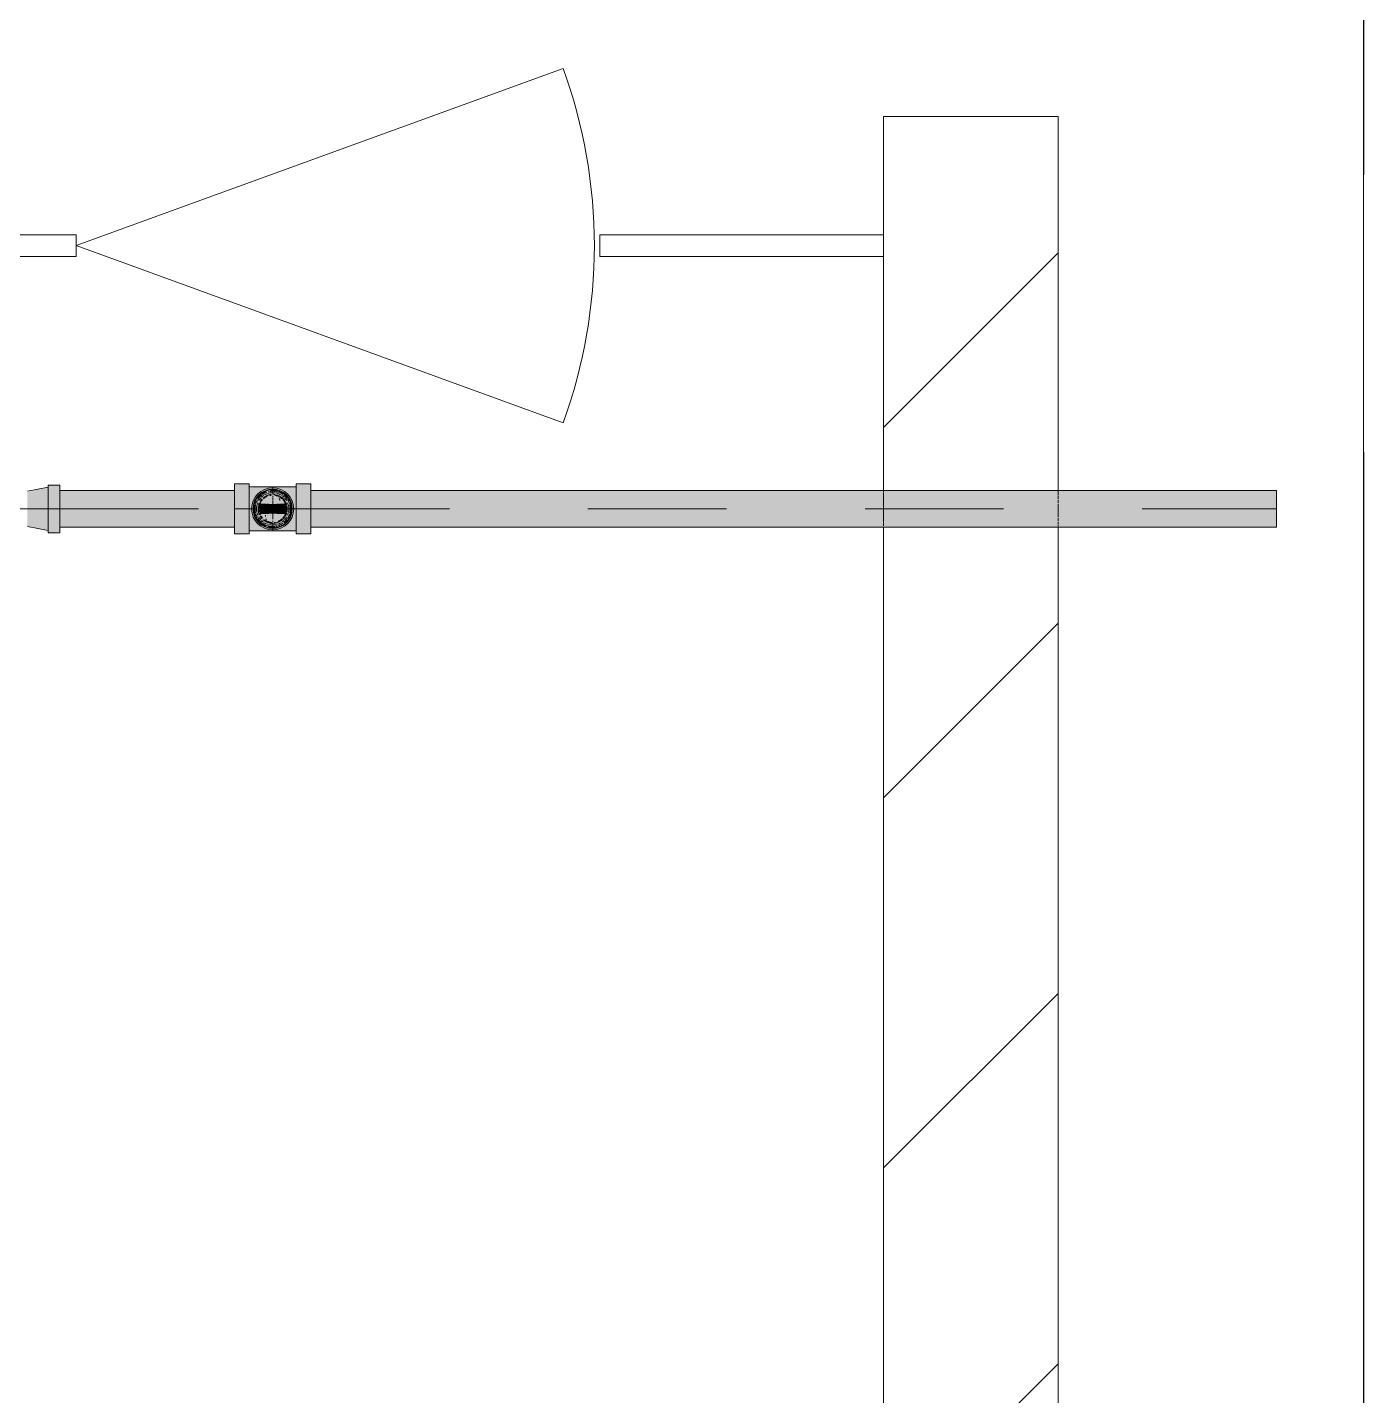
# Model space of a CAD drawing. Header units: millimetres. Extents: x -4000 to 187956, y -58990 to 162485.
# Drawn here: x 86469 to 88000, y 133434 to 135002 of the extents above; entities that cross this region are included whole.
import ezdxf

# ---------------------------------------------------------------- set-up
doc = ezdxf.new("R2010")
doc.units = ezdxf.units.MM
for name, pattern in [('Dash 1_16_', [317.5, 158.75, -158.75]), ('Grid Line', [2222.5, 1270, -317.5, 317.5, -317.5]), ('Grid Line 12_5mm', [2150, 1250, -300, 300, -300])]:
    doc.linetypes.add(name, pattern=pattern)
for name, color, linetype, lineweight in [('A-DOOR', 31, 'Continuous', 13), ('A-WALL', 113, 'Continuous', 13), ('A-WALL-PATT', 111, 'Continuous', 13), ('F-SPRN', 3, 'Continuous', 9), ('P-PIPE', 3, 'Continuous', 9), ('P-PIPE-CNTR', 3, 'Continuous', 9), ('S-GRID', 1, 'Continuous', 30)]:
    doc.layers.add(name, color=color, linetype=linetype, lineweight=lineweight)

# ---------------------------------------------------------------- blocks, each defined once
blk = doc.blocks.new('cua wc - 600 x 2000mm-535089-FFS - TANG 1')
at = {"layer": 'A-DOOR', "color": 5, "lineweight": 15}
for q in [(-100.3, 203), (-100.3, -203)]:
    blk.add_line((457.5, 0), q, dxfattribs=at)
blk.add_arc((457.5, 0), 593.6, 160, 200, dxfattribs=at)
blk = doc.blocks.new('CMF2_NHAXUONG_A_rvt-1-FFS - TANG 1')
at = {"layer": 'A-WALL-PATT', "lineweight": 9}
h = blk.add_hatch(dxfattribs=at)
h.set_pattern_fill('FP_12', color=250, style=0, pattern_type=2)
h.set_pattern_definition([(45, (0, 0), (-212.13203, 212.13203), [])])
h.paths.add_polyline_path([(87450, 132202.1), (87650, 132202.1), (87650, 134899.6), (87450, 134899.6), (87450, 132740.2)])
at = {"layer": 'A-WALL', "color": 50, "lineweight": 15}
for p, q in [((87450, 134899.6), (87450, 134471.2)), ((87650, 134899.6), (87450, 134899.6)), ((87650, 134471.2), (87650, 134899.6)), ((86300, 134764.2), (86525, 134764.2)), ((86525, 134739.2), (86525, 134764.2)), ((87125, 134764.2), (87450, 134764.2)), ((87125, 134764.2), (87125, 134739.2)), ((86525, 134739.2), (86300, 134739.2)), ((87450, 134739.2), (87125, 134739.2)), ((87450, 134429), (87450, 132202.1)), ((87650, 132202.1), (87650, 134429))]:
    blk.add_line(p, q, dxfattribs=at)
at = {"layer": 'A-WALL', "color": 35, "lineweight": 15}
for p, q in [((87450, 134899.6), (87450, 134764.2)), ((87450, 134899.6), (87650, 134899.6)), ((87650, 134471.2), (87650, 134899.6)), ((86525, 134764.2), (86300, 134764.2)), ((86525, 134764.2), (86525, 134739.2)), ((87450, 134764.2), (87125, 134764.2)), ((87125, 134739.2), (87125, 134764.2)), ((87450, 134739.2), (87450, 134764.2)), ((86300, 134739.2), (86525, 134739.2)), ((87125, 134739.2), (87450, 134739.2)), ((87450, 134739.2), (87450, 134471.2)), ((87450, 134429), (87450, 132202.1)), ((87650, 132202.1), (87650, 134429))]:
    blk.add_line(p, q, dxfattribs=at)
at = {"layer": 'A-WALL', "color": 53, "lineweight": 15}
blk.add_line((87450, 134764.2), (87450, 134739.2), dxfattribs=at)
blk.add_line((87450, 134764.2), (87450, 134739.2), dxfattribs=at)
at = {"layer": 'A-WALL', "color": 14, "lineweight": 15}
for p, q in [((87450, 134470.5), (87450, 134469.2)), ((87450, 134468.3), (87450, 134430.6)), ((87650, 134468.8), (87650, 134470.5)), ((87650, 134465.8), (87650, 134468.3)), ((87650, 134461.6), (87650, 134465)), ((87650, 134456.7), (87650, 134460.6)), ((87650, 134440.7), (87650, 134455.5)), ((87650, 134436.2), (87650, 134439.5)), ((87650, 134432.6), (87650, 134435.2)), ((87650, 134430.2), (87650, 134431.8))]:
    blk.add_line(p, q, dxfattribs=at)
at = {"layer": 'A-WALL', "color": 15, "lineweight": 15}
for p, q in [((87450, 134470.5), (87450, 134469.2)), ((87450, 134468.3), (87450, 134430.6)), ((87650, 134468.8), (87650, 134470.5)), ((87650, 134465.8), (87650, 134468.3)), ((87650, 134461.6), (87650, 134465)), ((87650, 134456.7), (87650, 134460.6)), ((87650, 134440.7), (87650, 134455.5)), ((87650, 134436.2), (87650, 134439.5)), ((87650, 134432.6), (87650, 134435.2)), ((87650, 134430.2), (87650, 134431.8))]:
    blk.add_line(p, q, dxfattribs=at)
at = {"layer": 'S-GRID', "linetype": 'Grid Line 12_5mm', "lineweight": 9}
blk.add_line((88000, 161185.2), (88000, -16487.4), dxfattribs=at)
at = {"layer": 'A-DOOR', "color": 250, "lineweight": 9, "rotation": 180}
blk.add_blockref('cua wc - 600 x 2000mm-535089-FFS - TANG 1', (86982.5, 134751.7), dxfattribs=at)
blk = doc.blocks.new('Sprinkler_Up - DN20-V561-FFS - TANG 1')
at = {"layer": 'F-SPRN', "transparency": 33554534}
for points in [[(-13.5, 0), (-3.9, 0.7), (-1.7, 2.9), (-1.2, 3.5), (-0.6, 4), (0.6, 4), (1.2, 3.5), (1.7, 2.9), (4.6, 0), (22.2, 0), (18, 13.1), (6.9, 21.2), (-6.9, 21.2), (-18, 13.1), (-22.2, 0)], [(0, -16.7), (4.3, -16.1), (11.8, -11.8), (16.1, -4.3), (16.1, 4.3), (11.8, 11.8), (8.3, 14.4), (0, 16.7), (-4.3, 16.1), (-11.8, 11.8), (-16.1, 4.3), (-16.1, -4.3), (-11.8, -11.8), (-8.3, -14.4)], [(0, -21.2), (6.9, -21.2), (18, -13.1), (22.2, 0), (3.9, -0.7), (1.7, -2.9), (1.2, -3.5), (0.6, -4), (-0.6, -4), (-1.2, -3.5), (-1.7, -2.9), (-4.6, 0), (-22.2, 0), (-18, -13.1), (-6.9, -21.2)], [(0, -15.6), (7.8, -13.5), (13.5, -7.8), (15.1, -4), (15.1, 4), (13.5, 7.8), (7.8, 13.5), (0, 15.6), (-7.8, 13.5), (-11, 11), (-15.1, 4), (-15.1, -4), (-11, -11), (-7.8, -13.5)], [(-10.9, -5.5), (-10.9, 5.4), (-14.5, 5.4), (-14.5, -5.5)], [(-7.7, -5.5), (-7.7, 5.4), (-10.9, 5.4), (-10.9, -5.5)], [(0, -5.5), (0, 5.4), (-7.7, 5.4), (-7.7, -5.5)], [(0, 0), (5.7, 0), (2.9, 4.9), (-2.9, 4.9), (-5.7, 0)], [(2.9, -4.9), (5.7, 0), (-5.7, 0), (-2.9, -4.9)], [(0, 0), (4.6, 0), (0, 4.6), (-4.6, 0)], [(0, -4.6), (4.6, 0), (-4.6, 0)], [(0, -2.6), (1.3, 0), (-1.8, 0)], [(-1.3, 0), (1.8, 0), (0, 2.6)], [(7.7, -5.5), (7.7, 5.4), (0, 5.4), (0, -5.5)], [(10.9, -5.5), (10.9, 5.4), (7.7, 5.4), (7.7, -5.5)], [(14.5, -5.5), (14.5, 5.4), (10.9, 5.4), (10.9, -5.5)]]:
    blk.add_hatch(color=1, dxfattribs=at).paths.add_polyline_path(points)
at = {"layer": 'F-SPRN', "color": 1}
for p, q in [((-11.5, 5.4), (-14.5, 5.4)), ((-14.5, 5.4), (-11.3, 5.4)), ((-14.5, 5.4), (-14.5, 3.7)), ((-14.5, 3.3), (-14.5, 0)), ((-11.5, 5.4), (-11.5, 4)), ((-10.9, 1.9), (-10.9, 3.6)), ((-10.8, 5.4), (-8, 5.4)), ((-8.1, 5.4), (-10.8, 5.4)), ((-8.1, 5.4), (-8.1, 2.8)), ((-8.1, 2.5), (-8.1, 0.7)), ((-7.7, 4.8), (-7.7, 2.7)), ((-7.7, 4.8), (-7.7, 2.7)), ((-7.7, 2.1), (-7.7, 0.5)), ((-7.7, 2.1), (-7.7, 0.5)), ((-6.7, 5.4), (-4.7, 5.4)), ((-5.8, 3.8), (-5.8, 2.2)), ((-2.1, 0), (-2.1, 0)), ((-2.1, 0), (-2.1, -0.1)), ((-0.5, 2), (-0.6, 2)), ((-0.6, 2), (-0.6, 2)), ((0, 2.1), (-0.1, 2.1)), ((2.1, 0), (2.1, 0.1)), ((2.1, 0), (2.1, 0)), ((4.7, 5.4), (6.5, 5.4)), ((7.7, 5.4), (10.8, 5.4)), ((7.7, 5.2), (7.7, 2.7)), ((7.7, 5.2), (7.7, 2.7)), ((7.7, 2.3), (7.7, 0.5)), ((7.7, 2.3), (7.7, 0.5)), ((10.8, 5.4), (8.1, 5.4)), ((8.1, 5.4), (8.1, 2.8)), ((8.1, 2.5), (8.1, 0.4)), ((10.9, 5.4), (14.5, 5.4)), ((10.9, 3.6), (10.9, 0.2)), ((14.5, 5.4), (11.5, 5.4)), ((11.5, 5.4), (11.5, 4)), ((11.5, 3), (11.5, 0.2)), ((14.5, 5.4), (14.5, -5.5)), ((-14.5, -1.3), (-14.5, -3.7)), ((-11.1, -5.5), (-14.5, -5.5)), ((-14.5, -5.5), (-11.5, -5.5)), ((-10.9, -2.6), (-10.9, -1.3)), ((-10.8, -5.5), (-8.1, -5.5)), ((-7.8, -5.5), (-10.8, -5.5)), ((-8.1, -4.2), (-8.1, -5.5)), ((-7.7, -2.7), (-7.7, -4)), ((-7.7, -2.7), (-7.7, -4)), ((-7, -5.5), (-5.8, -5.5)), ((-4.8, -5.5), (-7, -5.5)), ((-5.8, -2.3), (-5.8, -3.8)), ((-2.1, -0.3), (-2, -0.4)), ((-2, -0.4), (-2, -0.5)), ((-2, -0.5), (-2, -0.6)), ((-2, -0.6), (-2, -0.7)), ((-2, -0.7), (-1.9, -0.7)), ((-1.9, -0.7), (-1.9, -0.8)), ((-1.9, -0.8), (-1.9, -0.9)), ((-1.9, -0.9), (-1.8, -1)), ((-1.8, -1), (-1.8, -1.1)), ((-1.8, -1), (-1.8, -1)), ((-1.8, -1.1), (-1.7, -1.2)), ((-1.7, -1.2), (-1.6, -1.3)), ((-1.7, -1.2), (-1.7, -1.2)), ((-1.6, -1.3), (-1.6, -1.4)), ((-1.6, -1.4), (-1.5, -1.4)), ((-1.5, -1.4), (-1.4, -1.5)), ((-1.4, -1.5), (-1.3, -1.6)), ((-1.4, -1.5), (-1.4, -1.5)), ((-1.3, -1.6), (-1.3, -1.7)), ((-1.3, -1.7), (-1.2, -1.7)), ((-1.2, -1.7), (-1.1, -1.7)), ((-1.1, -1.7), (-1.1, -1.8)), ((-1.1, -1.8), (-1, -1.8)), ((-1, -1.8), (-0.9, -1.9)), ((-0.9, -1.9), (-0.8, -1.9)), ((-0.8, -1.9), (-0.7, -2)), ((-0.8, -1.9), (-0.8, -1.9)), ((-0.7, -2), (-0.6, -2)), ((-0.6, -2), (-0.5, -2)), ((-0.5, -2), (-0.4, -2)), ((-0.4, -2), (-0.3, -2.1)), ((-0.4, -2), (-0.4, -2)), ((-0.3, -2.1), (-0.2, -2.1)), ((-0.2, -2.1), (-0.1, -2.1)), ((-0.1, -2.1), (0, -2.1)), ((0, -2.1), (0.1, -2.1)), ((0.1, -2.1), (0.2, -2.1)), ((0.1, -2.1), (0.1, -2.1)), ((0.2, -2.1), (0.3, -2.1)), ((0.3, -2.1), (0.4, -2)), ((0.4, -2), (0.5, -2)), ((0.5, -2), (0.6, -2)), ((0.6, -2), (0.7, -2)), ((0.6, -2), (0.6, -2)), ((0.7, -2), (0.8, -1.9)), ((0.8, -1.9), (0.9, -1.9)), ((0.9, -1.9), (1, -1.8)), ((0.9, -1.9), (0.9, -1.9)), ((1, -1.8), (1.1, -1.8)), ((1.1, -1.8), (1.2, -1.7)), ((1.2, -1.7), (1.3, -1.6)), ((1.2, -1.7), (1.2, -1.7)), ((1.3, -1.6), (1.4, -1.6)), ((1.4, -1.5), (1.5, -1.5)), ((1.4, -1.6), (1.4, -1.5)), ((1.5, -1.4), (1.6, -1.3)), ((1.5, -1.5), (1.5, -1.4)), ((1.6, -1.3), (1.7, -1.2)), ((1.6, -1.3), (1.6, -1.3)), ((1.7, -1.1), (1.8, -1.1)), ((1.7, -1.2), (1.7, -1.1)), ((1.8, -1), (1.9, -0.9)), ((1.8, -1.1), (1.8, -1)), ((1.9, -0.8), (2, -0.7)), ((1.9, -0.8), (1.9, -0.8)), ((1.9, -0.9), (1.9, -0.8)), ((2, -0.4), (2.1, -0.3)), ((2, -0.5), (2, -0.4)), ((2, -0.5), (2, -0.5)), ((2, -0.6), (2, -0.5)), ((2, -0.7), (2, -0.6)), ((2.1, -0.1), (2.1, 0)), ((2.1, -0.2), (2.1, -0.1)), ((2.1, -0.3), (2.1, -0.2)), ((7, -5.5), (4.8, -5.5)), ((5.8, -2.2), (5.8, -3.8)), ((5.8, -5.5), (7, -5.5)), ((7.7, -0.5), (7.7, -2.3)), ((7.7, -0.5), (7.7, -2.3)), ((7.7, -2.7), (7.7, -5.4)), ((7.7, -2.7), (7.7, -5.4)), ((10.8, -5.5), (7.7, -5.5)), ((8.1, -0.4), (8.1, -2.5)), ((8.1, -2.8), (8.1, -5.5)), ((8.1, -5.5), (10.8, -5.5)), ((10.9, -0.2), (10.9, -3.6)), ((14.5, -5.5), (10.9, -5.5)), ((11.5, -0.2), (11.5, -3)), ((11.5, -4), (11.5, -5.5)), ((11.5, -5.5), (14.5, -5.5))]:
    blk.add_line(p, q, dxfattribs=at)
at = {"layer": 'F-SPRN', "color": 1, "flags": 128}
for points in [[(-0.6, 2), (-0.7, 2), (-0.8, 1.9), (-0.9, 1.9), (-0.9, 1.9), (-1, 1.8), (-1.1, 1.8), (-1.2, 1.7), (-1.2, 1.7), (-1.3, 1.6), (-1.4, 1.6), (-1.4, 1.5), (-1.5, 1.5), (-1.5, 1.4), (-1.6, 1.3), (-1.6, 1.3), (-1.7, 1.2), (-1.7, 1.1), (-1.8, 1.1), (-1.8, 1), (-1.9, 0.9), (-1.9, 0.8), (-1.9, 0.8), (-2, 0.7), (-2, 0.6), (-2, 0.5), (-2, 0.5), (-2, 0.4), (-2.1, 0.3), (-2.1, 0.2), (-2.1, 0.1), (-2.1, 0)], [(-0.1, 2.1), (-0.1, 2.1), (-0.2, 2.1), (-0.3, 2.1), (-0.4, 2), (-0.5, 2)], [(0.8, 1.9), (0.8, 1.9), (0.7, 2), (0.6, 2), (0.5, 2), (0.4, 2), (0.4, 2), (0.3, 2.1), (0.2, 2.1), (0.1, 2.1), (0, 2.1)], [(1.3, 1.6), (1.3, 1.7), (1.2, 1.7), (1.1, 1.7), (1.1, 1.8), (1, 1.8), (0.9, 1.9), (0.8, 1.9)], [(1.8, 1.1), (1.7, 1.2), (1.7, 1.2), (1.6, 1.3), (1.6, 1.4), (1.5, 1.4), (1.4, 1.5), (1.4, 1.5), (1.3, 1.6)], [(2.1, 0.1), (2.1, 0.2), (2.1, 0.2), (2.1, 0.3), (2, 0.4), (2, 0.5), (2, 0.6), (2, 0.7), (1.9, 0.7), (1.9, 0.8), (1.9, 0.9), (1.8, 1), (1.8, 1), (1.8, 1.1)], [(-2.1, -0.1), (-2.1, -0.2), (-2.1, -0.2), (-2.1, -0.3)]]:
    blk.add_lwpolyline(points, dxfattribs=at)
at = {"layer": 'F-SPRN', "color": 1}
for radius, start, end in [(22.2, 360, 180), (21.9, 126.6942, 143.2701), (21.9, 108.2621, 125.7507), (16.7, 106.5995, 120), (16.7, 106.5995, 120), (21.9, 99.348, 107.901), (16.7, 96.4143, 105), (16.7, 96.4143, 105), (21.9, 90.145, 98.8503), (16.7, 83.0684, 90), (16.7, 83.0684, 90), (21.9, 72.5583, 89.4624), (16.7, 60, 75), (16.7, 60, 75), (21.9, 54.2493, 71.7379), (21.9, 36.7299, 53.3058), (21.9, 165.6773, 179.2615), (21.9, 144.7698, 164.8151), (16.7, 167.6802, 180), (16.7, 167.6802, 180), (16.7, 155.3879, 164.9693), (16.7, 155.3879, 164.9693), (15.6, 166.4265, 180), (15.6, 166.4265, 180), (15.6, 150.9409, 165), (15.6, 159.6139, 165), (16.7, 136.7213, 149.931), (16.7, 136.7213, 149.931), (15.6, 150.9409, 156.3845), (15.6, 138.4214, 150), (15.6, 138.4214, 150), (16.7, 121.4181, 130.5751), (16.7, 121.4181, 130.5751), (15.6, 120.5262, 133.2078), (15.6, 120.5262, 133.2078), (15.6, 114.4363, 119.9813), (15.6, 114.4363, 119.9813), (4.63, 155.7832, 180), (4.63, 155.7832, 180), (4.63, 109.0192, 138.2703), (4.63, 109.0192, 138.2703), (15.6, 95.5762, 100.6843), (15.6, 95.5762, 100.6843), (2.56, 109.0192, 168.8278), (2.56, 109.0192, 168.8278), (2.04, 109.0192, 180), (4.63, 17.9592, 90), (4.63, 17.9592, 90), (3.81, 57.0577, 90), (2.56, 14.5599, 90), (2.56, 14.5599, 90), (2.04, 10.4703, 90), (15.6, 75.573, 80.5892), (15.6, 75.573, 80.5892), (3.81, 16.1605, 43.8358), (15.6, 67.5614, 74.5481), (15.6, 67.5614, 74.5481), (15.6, 60.0187, 65.5637), (15.6, 60.0187, 65.5637), (15.6, 46.7922, 60), (15.6, 46.7922, 60), (16.7, 49.4249, 58.5819), (16.7, 49.4249, 58.5819), (15.6, 30, 41.5786), (15.6, 30, 41.5786), (16.7, 30, 43.2787), (16.7, 30, 43.2787), (15.6, 23.6155, 29.5646), (15.6, 15, 29.5646), (15.6, 15, 20.3861), (16.7, 15, 24.6121), (16.7, 15, 24.6121), (15.6, 360, 13.6618), (15.6, 0, 13.6618), (16.7, 360, 12.3198), (16.7, 0, 12.3198), (21.9, 15.1849, 35.2302), (21.9, 0.7385, 14.3227), (22.2, 180, 360), (21.9, 180.7385, 194.3227), (21.9, 195.1849, 215.2302), (21.9, 216.7299, 233.3058), (16.7, 180, 192.3198), (16.7, 180, 192.3198), (16.7, 195.0307, 204.6121), (16.7, 195.0307, 204.6121), (15.6, 181.9082, 193.6618), (15.6, 181.9082, 193.6618), (15.6, 197.3339, 209.5646), (15.6, 197.3339, 209.5646), (16.7, 210.069, 223.2787), (16.7, 210.069, 223.2787), (15.6, 212.5472, 221.5786), (15.6, 212.5472, 221.5786), (16.7, 229.4249, 238.5819), (16.7, 229.4249, 238.5819), (15.6, 233.795, 240), (15.6, 233.795, 240), (16.7, 240, 255), (16.7, 240, 255), (15.6, 240.0187, 254.5481), (15.6, 240.0187, 254.5481), (4.63, 197.9592, 0), (4.63, 197.9592, 360), (15.6, 255, 267.64), (15.6, 255, 267.64), (3.81, 196.1605, 360), (2.56, 191.1677, 270), (2.56, 191.1677, 270), (2.04, 190.4703, 270), (2.04, 270, 0), (2.56, 270, 0), (2.56, 270, 360), (15.6, 275.5762, 280.6843), (15.6, 275.5762, 280.6843), (16.7, 286.5995, 300), (16.7, 286.5995, 300), (15.6, 294.4363, 299.9813), (15.6, 294.4363, 299.9813), (15.6, 300, 313.2078), (15.6, 300, 313.2078), (16.7, 301.4181, 310.5751), (16.7, 301.4181, 310.5751), (15.6, 318.4214, 330), (15.6, 318.4214, 330), (16.7, 316.7213, 330), (16.7, 316.7213, 330), (21.9, 306.6942, 323.2701), (15.6, 330.4354, 345), (15.6, 330.4354, 336.3845), (15.6, 339.6139, 345), (15.6, 346.3382, 360), (15.6, 346.3382, 360), (16.7, 335.3879, 345), (16.7, 335.3879, 345), (16.7, 347.6802, 360), (16.7, 347.6802, 360), (21.9, 324.7698, 344.8151), (21.9, 345.6773, 359.2615), (21.9, 234.2493, 251.7379), (21.9, 252.5583, 269.4624), (16.7, 263.0684, 270), (16.7, 263.0684, 270), (21.9, 270.145, 278.8503), (16.7, 276.4143, 285), (16.7, 276.4143, 285), (21.9, 279.348, 287.901), (21.9, 288.2621, 305.7507)]:
    blk.add_arc((0, 0), radius, start, end, dxfattribs=at)
blk = doc.blocks.new('Steel_Transition_Threaded_HoaPhat - Standard-V562-FFS - TANG 1')
at = {"layer": 'P-PIPE', "lineweight": 13, "transparency": 33554534}
h = blk.add_hatch(color=1, dxfattribs=at)
h.paths.add_polyline_path([(86750, 134427.6), (86755.8, 134428.4), (86761.3, 134430.6), (86765.9, 134434.2), (86769.5, 134438.8), (86771.7, 134444.3), (86772.5, 134450.1), (86771.7, 134455.9), (86769.5, 134461.3), (86765.9, 134466), (86761.3, 134469.6), (86755.8, 134471.8), (86750, 134472.6), (86744.2, 134471.8), (86738.8, 134469.6), (86734.1, 134466), (86730.5, 134461.3), (86728.3, 134455.9), (86727.5, 134450.1), (86728.3, 134444.3), (86730.5, 134438.8), (86734.1, 134434.2), (86738.8, 134430.6), (86744.2, 134428.4)])
h.paths.add_polyline_path([(86750, 134430), (86744.8, 134430.7), (86740, 134432.7), (86735.8, 134435.9), (86732.6, 134440), (86730.6, 134444.9), (86729.9, 134450.1), (86730.6, 134455.3), (86732.6, 134460.1), (86735.8, 134464.3), (86740, 134467.5), (86744.8, 134469.5), (86750, 134470.2), (86755.2, 134469.5), (86760.1, 134467.5), (86764.2, 134464.3), (86767.4, 134460.1), (86769.4, 134455.3), (86770.1, 134450.1), (86769.4, 134444.9), (86767.4, 134440), (86764.2, 134435.9), (86760.1, 134432.7), (86755.2, 134430.7)])
for points in [[(86770.1, 134450.1), (86769.4, 134455.3), (86767.4, 134460.1), (86764.2, 134464.3), (86760.1, 134467.5), (86755.2, 134469.5), (86750, 134470.2), (86744.8, 134469.5), (86740, 134467.5), (86735.8, 134464.3), (86732.6, 134460.1), (86730.6, 134455.3), (86729.9, 134450.1), (86733.6, 134450.1), (86735.8, 134458.3), (86741.8, 134464.3), (86750, 134466.5), (86758.2, 134464.3), (86764.2, 134458.3), (86766.4, 134450.1)], [(86750, 134431.6), (86754.8, 134432.2), (86759.3, 134434.1), (86763.1, 134437), (86766, 134440.8), (86767.9, 134445.3), (86768.5, 134450.1), (86767.9, 134454.9), (86766, 134459.3), (86763.1, 134463.2), (86759.3, 134466.1), (86754.8, 134468), (86750, 134468.6), (86745.2, 134468), (86740.8, 134466.1), (86736.9, 134463.2), (86734, 134459.3), (86732.1, 134454.9), (86731.5, 134450.1), (86732.1, 134445.3), (86734, 134440.8), (86736.9, 134437), (86740.8, 134434.1), (86745.2, 134432.2)], [(86750, 134430), (86755.2, 134430.7), (86760.1, 134432.7), (86764.2, 134435.9), (86767.4, 134440), (86769.4, 134444.9), (86770.1, 134450.1), (86766.4, 134450.1), (86764.2, 134441.9), (86758.2, 134435.9), (86750, 134433.7), (86741.8, 134435.9), (86735.8, 134441.9), (86733.6, 134450.1), (86729.9, 134450.1), (86730.6, 134444.9), (86732.6, 134440), (86735.8, 134435.9), (86740, 134432.7), (86744.8, 134430.7)]]:
    blk.add_hatch(color=1, dxfattribs=at).paths.add_polyline_path(points)
at = {"layer": 'P-PIPE', "color": 20, "lineweight": 13}
for radius, start, end in [(22.5, 0, 180), (22.5, 0, 180), (20.1, 128.8856, 148.1553), (18.5, 123.4976, 133.2041), (18.5, 123.4976, 133.2041), (20.1, 109.6859, 125.0043), (18.5, 106.819, 120), (18.5, 106.819, 120), (16.4, 113.4045, 120), (16.4, 107.4657, 111.9681), (20.1, 100.9975, 105), (18.5, 91.4353, 103.2046), (18.5, 91.4353, 103.2046), (16.4, 96.2132, 104.6042), (20.1, 90.5246, 98.5089), (18.5, 78.0986, 90), (18.5, 78.0986, 90), (20.1, 75.0607, 87.9279), (16.4, 66.9681, 75), (18.5, 60, 75), (18.5, 60, 75), (20.1, 54.9957, 75), (18.5, 46.7959, 56.5024), (18.5, 46.7959, 56.5024), (20.1, 31.8447, 51.1144), (22.5, 180, 0), (22.5, 180, 0), (20.1, 166.0499, 180), (20.1, 180, 193.9501), (20.1, 150, 162.7449), (18.5, 166.5939, 180), (18.5, 166.5939, 180), (18.5, 180, 193.4061), (18.5, 180, 193.4061), (18.5, 157.6232, 165), (18.5, 157.6232, 165), (16.4, 180.8106, 191.4533), (16.4, 168.5467, 175.1607), (18.5, 136.4297, 150), (18.5, 136.4297, 150), (16.4, 158.0319, 163.506), (16.4, 141.9681, 150), (16.4, 121.0738, 126.4537), (16.4, 30, 38.0319), (18.5, 30, 43.5703), (18.5, 30, 43.5703), (16.4, 0, 8.0319), (16.4, 351.9681, 0), (18.5, 15, 22.3768), (18.5, 15, 22.3768), (20.1, 17.2551, 30), (18.5, 0, 13.4061), (18.5, 0, 13.4061), (18.5, 346.5939, 0), (18.5, 346.5939, 0), (20.1, 0, 13.9501), (20.1, 346.0499, 0), (20.1, 197.2551, 210), (18.5, 195, 202.3768), (18.5, 195, 202.3768), (20.1, 211.8447, 231.1144), (18.5, 210, 223.5703), (18.5, 210, 223.5703), (16.4, 210.6635, 218.0319), (18.5, 226.7959, 236.5024), (18.5, 226.7959, 236.5024), (20.1, 234.9957, 255), (16.4, 230.4733, 236.6389), (18.5, 240, 255), (18.5, 240, 255), (16.4, 240, 246.5955), (16.4, 246.9681, 255), (16.4, 264.1652, 268.506), (16.4, 276.4537, 283.9063), (16.4, 287.4657, 291.9681), (18.5, 286.819, 300), (18.5, 286.819, 300), (16.4, 293.4045, 300), (20.1, 289.6859, 305.0043), (18.5, 303.4976, 313.2041), (18.5, 303.4976, 313.2041), (20.1, 308.8856, 328.1553), (18.5, 316.4297, 330), (18.5, 316.4297, 330), (16.4, 338.0319, 342.8691), (18.5, 337.6232, 345), (18.5, 337.6232, 345), (20.1, 330, 342.7449), (20.1, 255.0607, 267.9279), (18.5, 258.0986, 270), (18.5, 258.0986, 270), (20.1, 270.5246, 278.5089), (18.5, 271.4353, 283.2046), (18.5, 271.4353, 283.2046), (20.1, 280.9975, 285)]:
    blk.add_arc((86750, 134450.1), radius, start, end, dxfattribs=at)

msp = doc.modelspace()

# ---------------------------------------------------------------- block references
at = {"lineweight": 5}
msp.add_blockref('CMF2_NHAXUONG_A_rvt-1-FFS - TANG 1', (0, 0), dxfattribs=at)

# ---------------------------------------------------------------- next in the draw order: hatches: boundary and pattern name
at = {"layer": 'P-PIPE', "transparency": 33554534}
for points in [[(86492.8, 134425.3), (86492.8, 134474.9), (86468.9, 134469.5), (86468.9, 134430)], [(86492.8, 134422.7), (86506.1, 134423.7), (86506.1, 134477.4), (86492.8, 134476.5), (86492.8, 134423.7)], [(86706.4, 134450.1), (86706.4, 134471.2), (86506.1, 134470.5), (86506.1, 134450.1)], [(86723.1, 134450.1), (86723.1, 134478.7), (86706.4, 134477.7), (86706.4, 134450.1), (86721, 134450.1)], [(86728.9, 134450.1), (86731.2, 134459.3), (86736.7, 134466.1), (86739.4, 134468.4), (86746.1, 134470.9), (86753.9, 134470.9), (86763.3, 134466.1), (86766.9, 134462.4), (86770.1, 134455.8), (86771.2, 134450.1), (86777, 134450.1), (86777, 134475.4), (86723.1, 134474.5), (86723.1, 134450.1)], [(86750, 134426), (86756.2, 134426.8), (86762.1, 134429.2), (86767.1, 134433), (86770.9, 134438), (86773.3, 134443.9), (86774.1, 134450.1), (86773.3, 134456.3), (86770.9, 134462.1), (86767.1, 134467.1), (86762.1, 134471), (86756.2, 134473.4), (86750, 134474.2), (86743.8, 134473.4), (86737.9, 134471), (86733, 134467.1), (86729.1, 134462.1), (86726.7, 134456.3), (86725.9, 134450.1), (86726.7, 134443.9), (86729.1, 134438), (86733, 134433), (86737.9, 134429.2), (86743.8, 134426.8)], [(86741.7, 134435.6), (86742.8, 134437.6), (86741.7, 134441.7), (86742.8, 134445.9), (86745.8, 134449), (86757.2, 134454.3), (86758.4, 134458.4), (86757.2, 134462.6), (86755.9, 134464.3), (86750, 134466.8), (86741.7, 134464.6), (86735.5, 134458.4), (86733.3, 134450.1), (86735.5, 134441.7), (86738.2, 134438.3)], [(86750, 134433.4), (86758.4, 134435.6), (86761.8, 134438.3), (86766.1, 134445.8), (86766.1, 134454.4), (86761.8, 134461.9), (86758.4, 134464.6), (86750, 134466.8), (86745.7, 134466.2), (86738.2, 134461.9), (86733.9, 134454.4), (86733.9, 134445.8), (86738.2, 134438.3), (86741.7, 134435.6)], [(86793.7, 134450.1), (86793.7, 134478.7), (86777, 134477.7), (86777, 134450.1), (86791.9, 134450.1)], [(87854.8, 134450.1), (87900, 134450.1), (87900, 134471.2), (86793.7, 134470.5), (86793.7, 134450.1), (87287.9, 134450.1)], [(86706.4, 134429), (86706.4, 134450.1), (86506.1, 134450.1), (86506.1, 134429)], [(86723.1, 134421.5), (86723.1, 134450.1), (86706.4, 134450.1), (86706.4, 134421.5), (86721, 134421.5)], [(86723.1, 134424.8), (86777, 134425.7), (86777, 134450.1), (86771.2, 134450.1), (86768.8, 134440.9), (86763.3, 134434), (86760.7, 134431.8), (86753.9, 134429.3), (86746.1, 134429.3), (86736.7, 134434), (86733.1, 134437.8), (86729.9, 134444.4), (86728.9, 134450.1), (86723.1, 134450.1), (86723.1, 134425.7)], [(86793.7, 134421.5), (86793.7, 134450.1), (86777, 134450.1), (86777, 134421.5), (86791.9, 134421.5)], [(87854.8, 134429), (87900, 134429.7), (87900, 134450.1), (86793.7, 134450.1), (86793.7, 134429), (87287.9, 134429)]]:
    msp.add_hatch(color=1, dxfattribs=at).paths.add_polyline_path(points)

# ---------------------------------------------------------------- next in the draw order: linework, layer by layer
at = {"layer": 'P-PIPE', "color": 20, "lineweight": 13}
for p, q in [((86492.8, 134474.9), (86468.9, 134470.2)), ((86506.1, 134477.4), (86492.8, 134477.4)), ((86492.8, 134477.4), (86492.8, 134475.1)), ((86492.8, 134477.4), (86492.8, 134422.7)), ((86492.8, 134473.8), (86492.8, 134469.4)), ((86492.8, 134469.4), (86492.8, 134463.8)), ((86506.1, 134422.7), (86506.1, 134477.4)), ((86506.1, 134471.4), (86506.1, 134477.4)), ((86706.4, 134471.2), (86506.1, 134471.2)), ((86506.1, 134471.2), (86506.1, 134470.5)), ((86506.1, 134463.8), (86506.1, 134468.4)), ((86506.1, 134468.3), (86506.1, 134431.8)), ((86723.1, 134478.7), (86706.4, 134478.7)), ((86706.4, 134478.7), (86706.4, 134471.3)), ((86706.4, 134478.7), (86706.4, 134450.1)), ((86706.4, 134470.5), (86706.4, 134471.2)), ((86706.4, 134465), (86706.4, 134470.4)), ((86706.4, 134470.3), (86706.4, 134465)), ((86723.1, 134475.5), (86723.1, 134478.7)), ((86723.1, 134450.1), (86723.1, 134478.7)), ((86777, 134475.4), (86723.1, 134475.4)), ((86723.1, 134475.4), (86723.1, 134474.5)), ((86723.1, 134475.4), (86723.1, 134468)), ((86723.1, 134470.3), (86723.1, 134474.6)), ((86723.1, 134474.5), (86723.1, 134472)), ((86723.1, 134472), (86723.1, 134468)), ((86723.1, 134465.4), (86723.1, 134470.3)), ((86723.1, 134468), (86723.1, 134465.5)), ((86723.1, 134468), (86723.1, 134457.5)), ((86793.7, 134478.7), (86777, 134478.7)), ((86777, 134478.7), (86777, 134475.5)), ((86777, 134478.7), (86777, 134450.1)), ((86777, 134474.5), (86777, 134475.4)), ((86777, 134474.5), (86777, 134475.4)), ((86777, 134474.6), (86777, 134470.3)), ((86777, 134472), (86777, 134474.5)), ((86777, 134457.5), (86777, 134474.5)), ((86777, 134468), (86777, 134472)), ((86777, 134470.3), (86777, 134465.4)), ((86777, 134465.5), (86777, 134468)), ((86793.7, 134471.3), (86793.7, 134478.7)), ((86793.7, 134450.1), (86793.7, 134478.7)), ((87900, 134471.2), (86793.7, 134471.2)), ((86793.7, 134471.2), (86793.7, 134470.5)), ((86793.7, 134470.4), (86793.7, 134465)), ((86793.7, 134465), (86793.7, 134470.3)), ((87900, 134429), (87900, 134471.2)), ((86492.8, 134463.8), (86492.8, 134457.2)), ((86492.8, 134456.5), (86492.8, 134450.1)), ((86492.8, 134450.1), (86492.8, 134443.7)), ((86506.1, 134457.2), (86506.1, 134463.8)), ((86506.1, 134450.1), (86506.1, 134457.2)), ((86506.1, 134443), (86506.1, 134450.1)), ((86706.4, 134435.7), (86706.4, 134464.5)), ((86706.4, 134464.4), (86706.4, 134457.5)), ((86706.4, 134457.5), (86706.4, 134450.1)), ((86706.4, 134450.1), (86706.4, 134442.7)), ((86706.4, 134450.1), (86706.4, 134421.5)), ((86723.1, 134464.5), (86723.1, 134462.7)), ((86723.1, 134458.2), (86723.1, 134464.4)), ((86723.1, 134462.7), (86723.1, 134458.2)), ((86723.1, 134450.1), (86723.1, 134456.7)), ((86723.1, 134456.6), (86723.1, 134450.1)), ((86723.1, 134456.6), (86723.1, 134450.1)), ((86723.1, 134443.5), (86723.1, 134450.1)), ((86723.1, 134421.5), (86723.1, 134450.1)), ((86723.1, 134450.1), (86723.1, 134443.5)), ((86723.1, 134450.1), (86723.1, 134443.5)), ((86777, 134462.7), (86777, 134464.5)), ((86777, 134464.4), (86777, 134458.2)), ((86777, 134458.2), (86777, 134462.7)), ((86777, 134456.7), (86777, 134450.1)), ((86777, 134450.1), (86777, 134456.6)), ((86777, 134450.1), (86777, 134456.6)), ((86777, 134450.1), (86777, 134443.5)), ((86777, 134450.1), (86777, 134421.5)), ((86777, 134443.5), (86777, 134450.1)), ((86777, 134443.5), (86777, 134450.1)), ((86793.7, 134464.5), (86793.7, 134435.7)), ((86793.7, 134457.5), (86793.7, 134464.4)), ((86793.7, 134450.1), (86793.7, 134457.5)), ((86793.7, 134442.7), (86793.7, 134450.1)), ((86793.7, 134421.5), (86793.7, 134450.1)), ((86492.8, 134443), (86492.8, 134436.4)), ((86492.8, 134436.4), (86492.8, 134430.8)), ((86506.1, 134436.4), (86506.1, 134443)), ((86506.1, 134431.7), (86506.1, 134436.4)), ((86706.4, 134442.7), (86706.4, 134435.8)), ((86706.4, 134429.8), (86706.4, 134435.2)), ((86706.4, 134435.1), (86706.4, 134429.8)), ((86723.1, 134442.6), (86723.1, 134425.7)), ((86723.1, 134435.8), (86723.1, 134442)), ((86723.1, 134442), (86723.1, 134437.5)), ((86723.1, 134437.5), (86723.1, 134435.7)), ((86723.1, 134429.8), (86723.1, 134434.8)), ((86723.1, 134434.7), (86723.1, 134432.2)), ((86777, 134424.8), (86777, 134442.6)), ((86777, 134442), (86777, 134435.8)), ((86777, 134437.5), (86777, 134442)), ((86777, 134435.7), (86777, 134437.5)), ((86777, 134434.8), (86777, 134429.8)), ((86777, 134432.2), (86777, 134434.7)), ((86793.7, 134435.8), (86793.7, 134442.7)), ((86793.7, 134435.2), (86793.7, 134429.8)), ((86793.7, 134429.8), (86793.7, 134435.1)), ((86468.9, 134430), (86492.8, 134425.3)), ((86492.8, 134430.8), (86492.8, 134426.4)), ((86492.8, 134425.1), (86492.8, 134422.7)), ((86492.8, 134422.7), (86506.1, 134422.7)), ((86506.1, 134429.7), (86506.1, 134429)), ((86506.1, 134429), (86706.4, 134429)), ((86506.1, 134426.4), (86506.1, 134428.8)), ((86506.1, 134422.7), (86506.1, 134426.4)), ((86706.4, 134429), (86706.4, 134429.7)), ((86706.4, 134428.9), (86706.4, 134421.5)), ((86706.4, 134421.5), (86723.1, 134421.5)), ((86723.1, 134432.2), (86723.1, 134428.2)), ((86723.1, 134425.6), (86723.1, 134429.8)), ((86723.1, 134428.2), (86723.1, 134425.7)), ((86723.1, 134425.7), (86723.1, 134424.8)), ((86723.1, 134425.7), (86723.1, 134424.8)), ((86723.1, 134424.8), (86777, 134424.8)), ((86723.1, 134422.4), (86723.1, 134424.7)), ((86723.1, 134421.5), (86723.1, 134422.4)), ((86777, 134428.2), (86777, 134432.2)), ((86777, 134429.8), (86777, 134425.6)), ((86777, 134425.7), (86777, 134428.2)), ((86777, 134424.8), (86777, 134425.7)), ((86777, 134424.7), (86777, 134421.5)), ((86777, 134421.5), (86793.7, 134421.5)), ((86793.7, 134429.7), (86793.7, 134429)), ((86793.7, 134429), (87900, 134429)), ((86793.7, 134422.4), (86793.7, 134428.9)), ((86793.7, 134421.5), (86793.7, 134422.4))]:
    msp.add_line(p, q, dxfattribs=at)
for radius, start, end in [(24.1, 0, 180), (24.1, 0, 180), (21.1, 135, 141.8404), (21.1, 126.9789, 135), (21.1, 111.9789, 125.8689), (21.1, 90, 96.9789), (21.1, 75, 87.7452), (21.1, 66.9789, 71.1321), (21.1, 54.4236, 65.5764), (21.1, 38.1596, 51.9789), (24.1, 180, 270), (24.1, 180, 0), (21.1, 171.9789, 177.7707), (21.1, 182.0242, 194.2622), (21.1, 168.5565, 171.9292), (21.1, 156.9789, 165), (21.1, 141.9789, 146.1637), (24.1, 270, 0), (21.1, 25.3987, 30), (21.1, 15, 20.6512), (21.1, 2.0242, 14.2622), (21.1, 345.7378, 357.9758), (21.1, 195, 201.9789), (21.1, 205.3987, 210), (21.1, 213.8363, 218.0211), (21.1, 218.1596, 225), (21.1, 227.2293, 233.0211), (21.1, 309.3488, 321.8404), (21.1, 330, 334.6013), (21.1, 338.0211, 345), (21.1, 234.1311, 248.0211), (21.1, 255, 263.0211), (21.1, 263.0708, 270), (21.1, 270, 278.0211), (21.1, 279.731, 285), (21.1, 288.8679, 293.0211), (21.1, 296.4435, 300)]:
    msp.add_arc((86750, 134450.1), radius, start, end, dxfattribs=at)
at = {"layer": 'P-PIPE', "color": 1}
for centre, radius, start, end in [((86750, 134458.4), 8.35, 69.0027, 79.2369), ((86750, 134458.4), 8.35, 46.6998, 60.5692), ((86750, 134450.1), 16.7, 170.1108, 177.203), ((86750, 134450.1), 16.7, 157.579, 164.2722), ((86750, 134450.1), 16.7, 140.6908, 147.6969), ((86750, 134441.7), 8.35, 100.6842, 114.0387), ((86750, 134441.7), 8.35, 90, 100.6842), ((86750, 134458.4), 8.35, 270, 280.6842), ((86750, 134458.4), 8.35, 316.3183, 330), ((86750, 134458.4), 8.35, 20.1285, 29.0413), ((86750, 134458.4), 8.35, 8.0385, 17.9918), ((86750, 134450.1), 16.7, 46.0317, 51.8726), ((86750, 134450.1), 16.7, 32.3031, 45.2846), ((86750, 134450.1), 16.7, 25.0364, 31.0974), ((86750, 134450.1), 16.7, 16.9375, 22.421), ((86750, 134450.1), 16.7, 4.3093, 9.8892), ((86750, 134450.1), 16.7, 182.797, 189.8892), ((86750, 134450.1), 16.7, 190.2154, 195.2487), ((86750, 134450.1), 16.7, 231.8726, 237.203), ((86750, 134441.7), 8.35, 172.0327, 181.5407), ((86750, 134441.7), 8.35, 199.9004, 209.0413), ((86750, 134441.7), 8.35, 131.0366, 150), ((86750, 134450.1), 16.7, 246.8976, 251.0986), ((86750, 134441.7), 8.35, 226.6998, 240.5692), ((86750, 134441.7), 8.35, 115.6806, 125.5287), ((86750, 134450.1), 16.7, 254.7154, 259.6727), ((86750, 134441.7), 8.35, 249.0027, 259.2369), ((86750, 134450.1), 16.7, 284.6882, 289.3082), ((86750, 134450.1), 16.7, 308.1274, 313.9683), ((86750, 134450.1), 16.7, 314.7154, 320.6908), ((86750, 134450.1), 16.7, 328.9026, 336.686), ((86750, 134450.1), 16.7, 350.1108, 355.6907), ((86750, 134450.1), 16.7, 266.0042, 273.5288)]:
    msp.add_arc(centre, radius, start, end, dxfattribs=at)
at = {"layer": 'P-PIPE-CNTR', "color": 1, "linetype": 'Dash 1_16_'}
for p, q in [((86750, 134472.6), (86750, 134475.1)), ((86750, 134471.2), (86750, 134472.6)), ((86750, 134468.6), (86750, 134470.2)), ((86750, 134466.8), (86750, 134468.6)), ((86750, 134463.6), (86750, 134465.2)), ((86506.1, 134450.1), (86706.4, 134450.1)), ((86506.1, 134450.1), (86706.4, 134450.1)), ((86725, 134450.1), (86727.5, 134450.1)), ((86727.8, 134450.1), (86731.5, 134450.1)), ((86736.5, 134450.1), (86742.3, 134450.1)), ((86745.4, 134450.1), (86747.6, 134450.1)), ((86748.7, 134450.1), (86750, 134450.1)), ((86750, 134459.8), (86750, 134462.6)), ((86750, 134455.5), (86750, 134459.1)), ((86750, 134452.6), (86750, 134454.3)), ((86750, 134450.1), (86750, 134452.1)), ((86750, 134448), (86750, 134450.1)), ((86750, 134450.1), (86751.3, 134450.1)), ((86751.8, 134450.1), (86754.6, 134450.1)), ((86755.7, 134450.1), (86763.5, 134450.1)), ((86766.4, 134450.1), (86767.9, 134450.1)), ((86768.5, 134450.1), (86772.2, 134450.1)), ((86772.5, 134450.1), (86775, 134450.1)), ((86793.7, 134450.1), (87900, 134450.1)), ((86793.7, 134450.1), (87900, 134450.1)), ((86750, 134445.9), (86750, 134447.5)), ((86750, 134441.1), (86750, 134444.6)), ((86750, 134438.1), (86750, 134440.4)), ((86750, 134435), (86750, 134436.5)), ((86750, 134431.6), (86750, 134433.4)), ((86750, 134430), (86750, 134431.6)), ((86750, 134427.6), (86750, 134428.9)), ((86750, 134425.1), (86750, 134427.6))]:
    msp.add_line(p, q, dxfattribs=at)
at = {"layer": 'P-PIPE-CNTR', "color": 20, "lineweight": 13}
for p, q in [((86506.1, 134450.1), (86457.1, 134450.1)), ((86725.9, 134450.1), (86706.4, 134450.1)), ((86731.5, 134450.1), (86729.9, 134450.1)), ((86742.3, 134450.1), (86737.2, 134450.1)), ((86747.6, 134450.1), (86745.4, 134450.1)), ((86750, 134450.1), (86748.7, 134450.1)), ((86751.3, 134450.1), (86750, 134450.1)), ((86754.5, 134450.1), (86751.8, 134450.1)), ((86762.8, 134450.1), (86757.7, 134450.1)), ((86770.1, 134450.1), (86768.5, 134450.1)), ((86774.1, 134450.1), (86772.5, 134450.1)), ((86793.7, 134450.1), (86774.1, 134450.1))]:
    msp.add_line(p, q, dxfattribs=at)
at = {"layer": 'S-GRID', "linetype": 'Grid Line'}
msp.add_line((88000, 161185.2), (88000, -16487.4), dxfattribs=at)

# ---------------------------------------------------------------- next in the draw order: block references
at = {"layer": 'F-SPRN', "color": 1}
msp.add_blockref('Sprinkler_Up - DN20-V561-FFS - TANG 1', (86750, 134450.1), dxfattribs=at)
at = {"layer": 'P-PIPE', "color": 20, "lineweight": 13}
msp.add_blockref('Steel_Transition_Threaded_HoaPhat - Standard-V562-FFS - TANG 1', (0, 0), dxfattribs=at)

doc.saveas('drawing.dxf')
